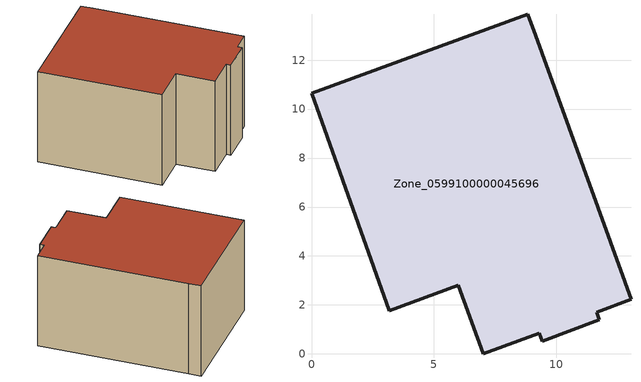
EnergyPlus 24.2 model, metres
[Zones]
Zone_0599100000045696
 floor ground (C_G): 11.65,1.7 11.76,1.4 9.42,0.52 9.31,0.84 7.02,0 5.99,2.8 3.18,1.76 0,10.65 8.82,13.88 9.16,12.99 13.05,2.23 z0
 wall outside (C_F): 3.18,1.76 5.99,2.8 7.02,0 9.31,0.84 9.42,0.52 11.76,1.4 11.65,1.7 13.05,2.23 9.16,12.99 8.82,13.88 0,10.65 3.18,1.76 z0:7.57
 roof outside (C_R): 9.16,12.99 8.82,13.88 0,10.65 3.18,1.76 5.99,2.8 7.02,0 9.31,0.84 9.42,0.52 11.76,1.4 11.65,1.7 13.05,2.23 z7.57
[BUILDING]
Pand.0599100000045696: North Axis=0; Terrain=City; Loads Convergence Tolerance Value=0.04; Temperature Convergence Tolerance Value=0.4; Solar Distribution=FullExterior; Maximum Number of Warmup Days=25; Minimum Number of Warmup Days=1
[Site:Location]
Rotterdam.The.Hague.AP_ZH_NLD Design_Conditions: Latitude=51.96; Longitude=4.45; Time Zone=1; Elevation=-4.5
[SITE:GROUNDTEMPERATURE:BUILDINGSURFACE]
18, 18, 18, 18, 18, 18, 18, 18, 18, 18, 18, 18
[MATERIAL] Thermal Absorptance=0.9; Solar Absorptance=0.7; Visible Absorptance=0.7
Name | Roughness | Thickness | Conductivity | Density | Specific Heat
G.TC.1946-1964 | MediumSmooth | 0.15 | 1 | 540 | 1210
F.TC.1946-1964 | Rough | 0.3 | 0.857143 | 1920 | 840
R.TC.1946-1964 | MediumRough | 0.2 | 0.235294 | 1500 | 1000
[CONSTRUCTION]
C_G: G.TC.1946-1964
C_F: F.TC.1946-1964
C_R: R.TC.1946-1964
[ZONE]
Zone_0599100000045696: Type=1; Multiplier=1; Ceiling Height=Autocalculate; Volume=Autocalculate; Floor Area=autocalculate; Part of Total Floor Area=Yes
[ZONEINFILTRATION:DESIGNFLOWRATE]
Infil_Zone_0599100000045696: Zone or ZoneList or Space or SpaceList=Zone_0599100000045696; Schedule=AlwaysOn; Design Flow Rate Calculation Method=Flow/Area; Flow Rate per Floor Area=0.003; Constant Term Coefficient=1; Temperature Term Coefficient=0; Velocity Term Coefficient=0; Velocity Squared Term Coefficient=0
[HVACTEMPLATE:ZONE:IDEALLOADSAIRSYSTEM]
Zone_0599100000045696: Maximum Heating Supply Air Temperature=50; Minimum Cooling Supply Air Temperature=13; Maximum Heating Supply Air Humidity Ratio=0.0156; Minimum Cooling Supply Air Humidity Ratio=0.0077; Heating Limit=NoLimit; Cooling Limit=NoLimit; Dehumidification Control Type=ConstantSensibleHeatRatio; Cooling Sensible Heat Ratio=0.7; Dehumidification Setpoint=60; Humidification Control Type=None; Humidification Setpoint=30; Outdoor Air Method=None; Outdoor Air Flow Rate per Person=0.00944; Outdoor Air Flow Rate per Zone Floor Area=0; Outdoor Air Flow Rate per Zone=0; Demand Controlled Ventilation Type=None; Outdoor Air Economizer Type=NoEconomizer; Heat Recovery Type=None; Sensible Heat Recovery Effectiveness=0.7; Latent Heat Recovery Effectiveness=0.65
[ZONECONTROL:THERMOSTAT]
ThermostatControl_Zone_0599100000045696: Zone or ZoneList=Zone_0599100000045696; Control Type Schedule=DualSetpointControlType; Control 1=Thermostat_Zone_0599100000045696; Temperature Difference Between Cutout And Setpoint=0
[THERMOSTATSETPOINT:DUALSETPOINT]
Thermostat_Zone_0599100000045696: Heating Setpoint Temperature Schedule=HeatingSetpoint_Zone_0599100000045696; Cooling Setpoint Temperature Schedule=CoolingSetpoint_Zone_0599100000045696
[SCHEDULE:COMPACT]
HeatingSetpoint_Zone_0599100000045696: Through: 12/31, For: AllDays, Until: 24:00, 21
CoolingSetpoint_Zone_0599100000045696: Through: 12/31, For: AllDays, Until: 24:00, 24
DualSetpointControlType: Through: 12/31, For: AllDays, Until: 24:00, 4
AlwaysOn: Through: 12/31, For: AllDays, Until: 24:00, 1
